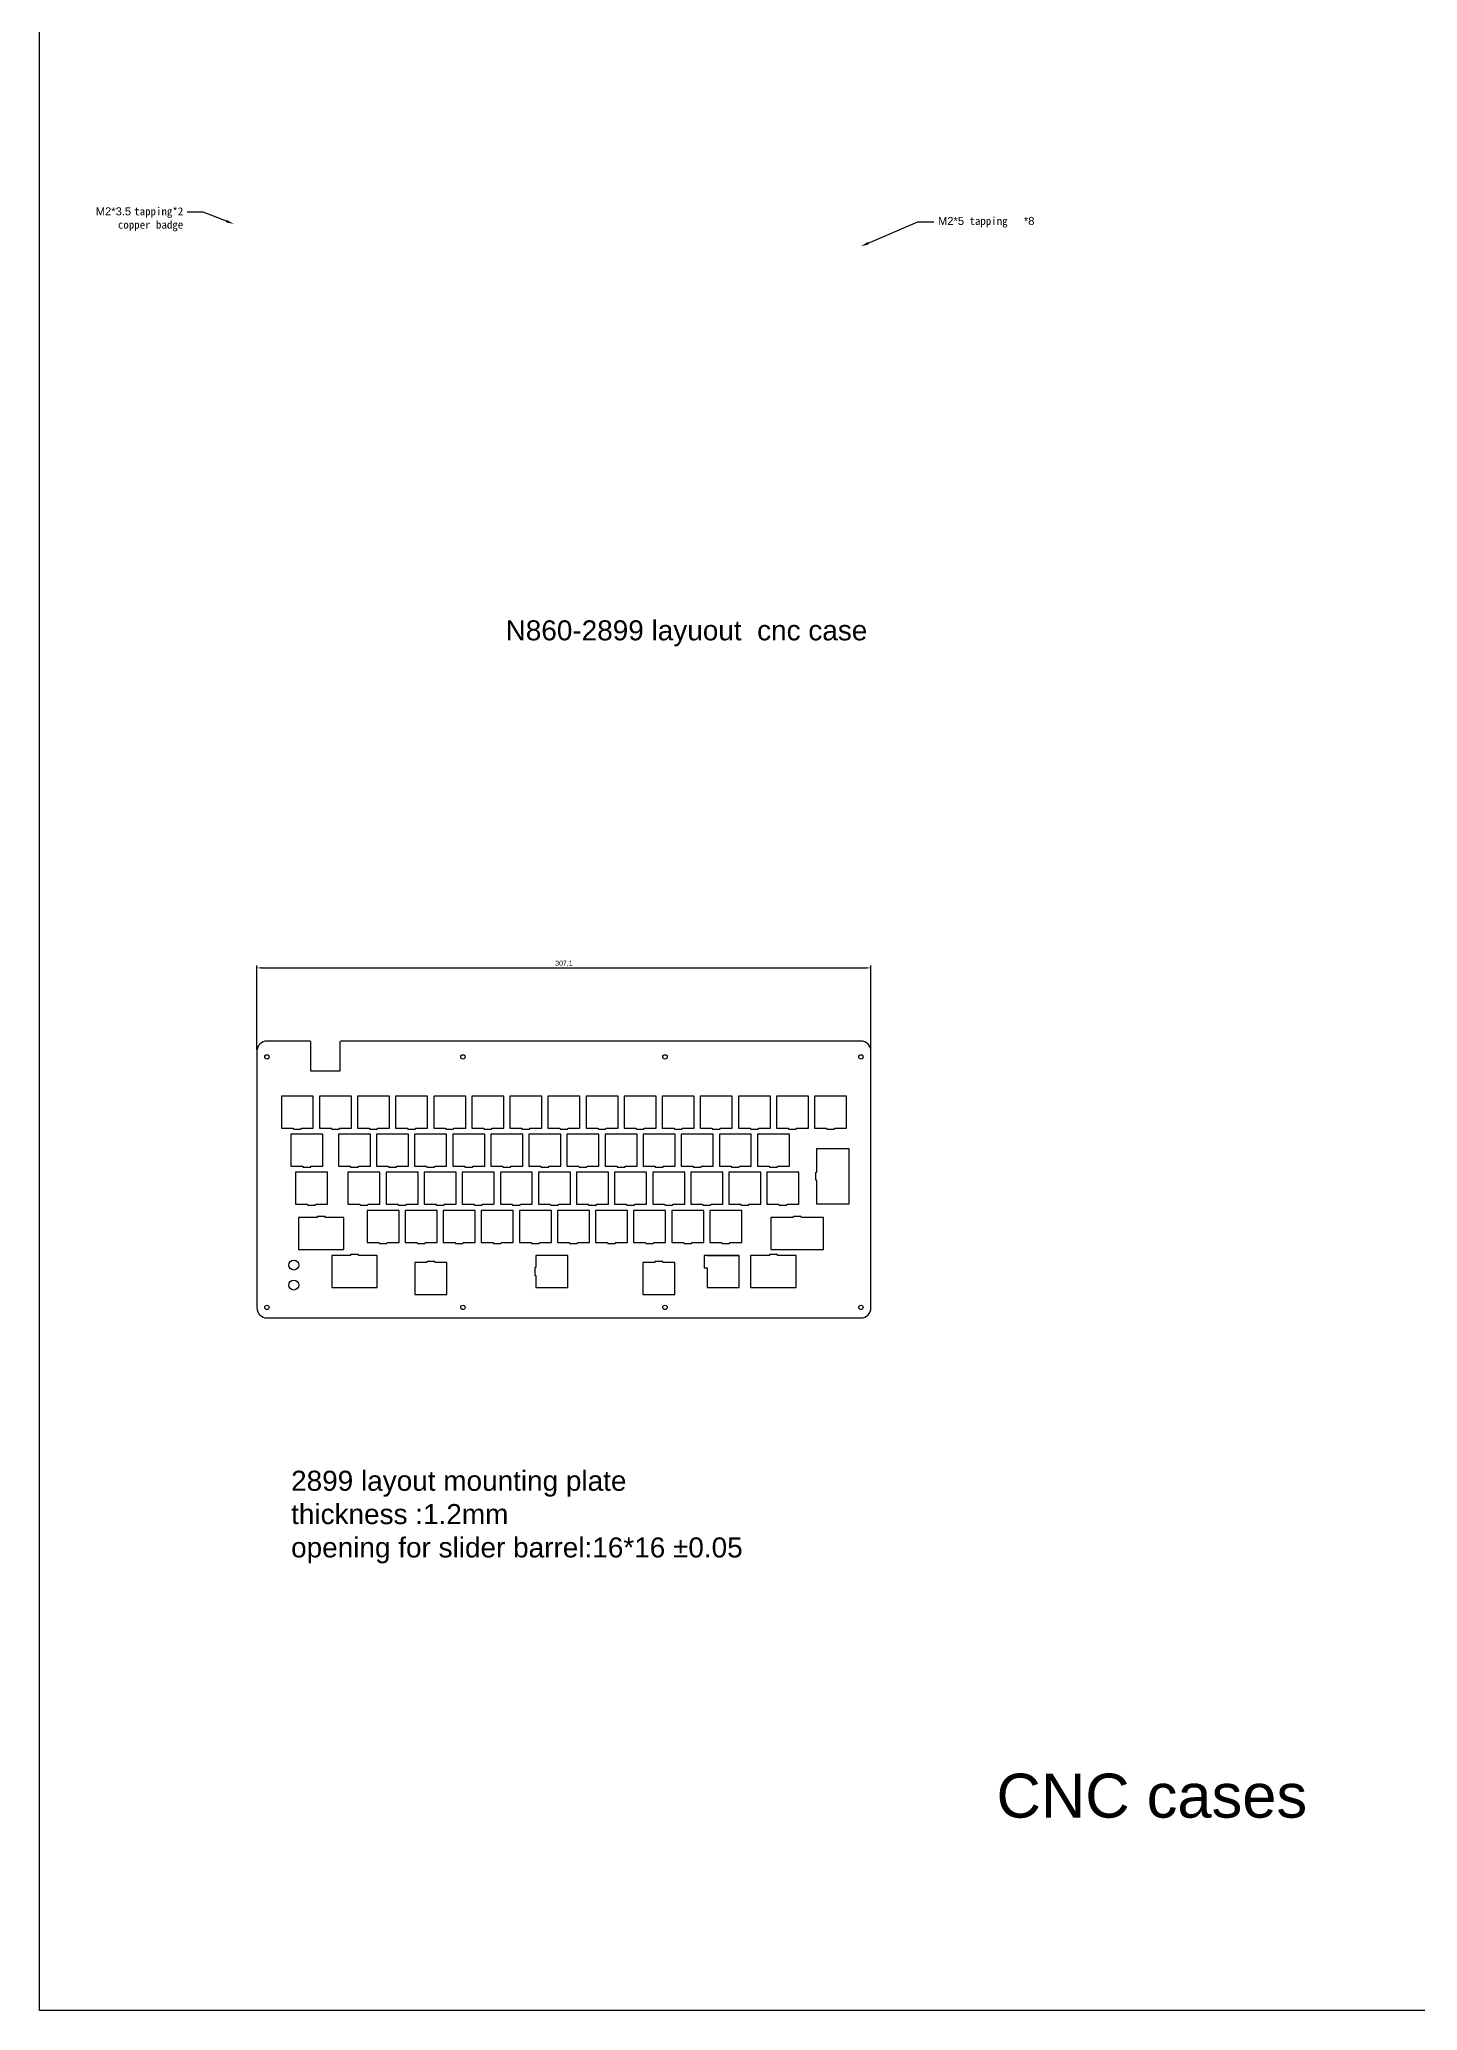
# Model space of a CAD drawing. Header units: millimetres. Extents: x -7565 to 5748, y -10126 to 3805.
# Drawn here: x -6985 to -6295, y -4218 to -3232 of the extents above; entities that cross this region are included whole.
import ezdxf
from ezdxf import colors
from ezdxf.entities.mleader import LeaderData, LeaderLine
from ezdxf.math import Vec2, Vec3

# ---------------------------------------------------------------- set-up
doc = ezdxf.new("R2010")
doc.units = ezdxf.units.MM
doc.layers.get('Defpoints').update_dxf_attribs({"color": 3})
doc.styles.add('Notes', font='arial.ttf', dxfattribs={"height": 3})
doc.styles.get("Standard").update_dxf_attribs({"font": 'arial.ttf'})
doc.dimstyles.new('Civil-Metric', dxfattribs={"dimtxt": 3, "dimasz": 3, "dimexe": 3, "dimexo": 1.5, "dimgap": 2, "dimtad": 1, "dimzin": 3, "dimdsep": 46, "dimtxsty": 'Standard', "dimcen": 3, "dimazin": 2, "dimtfac": 1, "dimtofl": 0, "dimtmove": 0, "dimatfit": 3, "dimfxl": 1, "dimfrac": 1, "dimtolj": 1, "dimtzin": 0, "dimarcsym": 0})
doc.dimstyles.new('ISO-25', dxfattribs={"dimtxt": 2.5, "dimasz": 2.5, "dimexe": 1.25, "dimexo": 0.625, "dimtad": 1, "dimtxsty": 'Standard', "dimcen": 2.5, "dimadec": 0, "dimazin": 0, "dimtfac": 1, "dimtmove": 0, "dimatfit": 3, "dimfxl": 1, "dimarcsym": 0})

# ---------------------------------------------------------------- blocks, each defined once
blk = doc.blocks.new('*D70')
at = {"layer": 'Defpoints', "color": 0, "lineweight": -2, "transparency": 16777216}
for p, q in [((-3638.83, -1947.83), (-3660.71, -1947.83)), ((-3657.71, -1950.83), (-3657.71, -2090.23)), ((-3638.83, -2093.23), (-3660.71, -2093.23)), ((-6875.7, -3737.6), (-6875.7, -3695.39)), ((-6568.6, -3737.6), (-6568.6, -3695.39)), ((-6873.2, -3696.64), (-6571.1, -3696.64))]:
    blk.add_line(p, q, dxfattribs=at)
at = {"layer": 'Defpoints', "color": 0, "transparency": 16777216}
for p in [(-3637.33, -1947.83), (-3657.71, -2093.23), (-3637.33, -2093.23), (-6568.6, -3696.64), (-6875.7, -3738.22), (-6568.6, -3738.22)]:
    blk.add_point(p, dxfattribs=at)
for points in [[(-3658.21, -1950.83), (-3657.21, -1950.83), (-3657.71, -1947.83)], [(-3658.21, -2090.23), (-3657.21, -2090.23), (-3657.71, -2093.23)], [(-6873.2, -3696.22), (-6873.2, -3697.05), (-6875.7, -3696.64)], [(-6571.1, -3696.22), (-6571.1, -3697.05), (-6568.6, -3696.64)]]:
    blk.add_solid(points, dxfattribs=at)
at = {"layer": 'Defpoints', "color": 0, "transparency": 16777216, "insert": (-3661.24, -2020.53), "char_height": 3, "attachment_point": 5, "rotation": 90}
blk.add_mtext('\\A1;145.40', dxfattribs=at)
at = {"layer": 'Defpoints', "color": 0, "transparency": 16777216, "insert": (-6722.15, -3694.51), "char_height": 2.5, "attachment_point": 5}
blk.add_mtext('307,1', dxfattribs=at)

msp = doc.modelspace()

# ---------------------------------------------------------------- linework, layer by layer
for points in [[(-6834.299, -3734.221), (-6834.299, -3748.221), (-6848.699, -3748.221), (-6848.699, -3734.221, 0.4142136), (-6849.699, -3733.221), (-6870.699, -3733.221, 0.4142136), (-6875.699, -3738.221), (-6875.699, -3866.621, 0.4142136), (-6870.699, -3871.621), (-6573.599, -3871.621, 0.4142136), (-6568.599, -3866.621), (-6568.599, -3738.221, 0.4142136), (-6573.599, -3733.221), (-6833.299, -3733.221, 0.4142136)], [(-6853.499, -3776.971), (-6853.499, -3776.971, -0.4142136), (-6853.249, -3776.721), (-6847.499, -3776.721), (-6847.499, -3760.721), (-6863.499, -3760.721), (-6863.499, -3776.721), (-6857.749, -3776.721, -0.4142136), (-6857.499, -3776.971), (-6857.499, -3776.971, 0.4142136), (-6857.249, -3777.221), (-6853.749, -3777.221, 0.4142136)], [(-6834.449, -3776.971), (-6834.449, -3776.971, -0.4142136), (-6834.199, -3776.721), (-6828.449, -3776.721), (-6828.449, -3760.721), (-6844.449, -3760.721), (-6844.449, -3776.721), (-6838.699, -3776.721, -0.4142136), (-6838.449, -3776.971), (-6838.449, -3776.971, 0.4142136), (-6838.199, -3777.221), (-6834.699, -3777.221, 0.4142136)], [(-6815.399, -3776.971), (-6815.399, -3776.971, -0.4142136), (-6815.149, -3776.721), (-6809.399, -3776.721), (-6809.399, -3760.721), (-6825.399, -3760.721), (-6825.399, -3776.721), (-6819.649, -3776.721, -0.4142136), (-6819.399, -3776.971), (-6819.399, -3776.971, 0.4142136), (-6819.149, -3777.221), (-6815.649, -3777.221, 0.4142136)], [(-6796.349, -3776.971), (-6796.349, -3776.971, -0.4142136), (-6796.099, -3776.721), (-6790.349, -3776.721), (-6790.349, -3760.721), (-6806.349, -3760.721), (-6806.349, -3776.721), (-6800.599, -3776.721, -0.4142136), (-6800.349, -3776.971), (-6800.349, -3776.971, 0.4142136), (-6800.099, -3777.221), (-6796.599, -3777.221, 0.4142136)], [(-6777.299, -3776.971), (-6777.299, -3776.971, -0.4142136), (-6777.049, -3776.721), (-6771.299, -3776.721), (-6771.299, -3760.721), (-6787.299, -3760.721), (-6787.299, -3776.721), (-6781.549, -3776.721, -0.4142136), (-6781.299, -3776.971), (-6781.299, -3776.971, 0.4142136), (-6781.049, -3777.221), (-6777.549, -3777.221, 0.4142136)], [(-6758.249, -3776.971), (-6758.249, -3776.971, -0.4142136), (-6757.999, -3776.721), (-6752.249, -3776.721), (-6752.249, -3760.721), (-6768.249, -3760.721), (-6768.249, -3776.721), (-6762.499, -3776.721, -0.4142136), (-6762.249, -3776.971), (-6762.249, -3776.971, 0.4142136), (-6761.999, -3777.221), (-6758.499, -3777.221, 0.4142136)], [(-6739.199, -3776.971), (-6739.199, -3776.971, -0.4142136), (-6738.949, -3776.721), (-6733.199, -3776.721), (-6733.199, -3760.721), (-6749.199, -3760.721), (-6749.199, -3776.721), (-6743.449, -3776.721, -0.4142136), (-6743.199, -3776.971), (-6743.199, -3776.971, 0.4142136), (-6742.949, -3777.221), (-6739.449, -3777.221, 0.4142136)], [(-6720.149, -3776.971), (-6720.149, -3776.971, -0.4142136), (-6719.899, -3776.721), (-6714.149, -3776.721), (-6714.149, -3760.721), (-6730.149, -3760.721), (-6730.149, -3776.721), (-6724.399, -3776.721, -0.4142136), (-6724.149, -3776.971), (-6724.149, -3776.971, 0.4142136), (-6723.899, -3777.221), (-6720.399, -3777.221, 0.4142136)], [(-6701.099, -3776.971), (-6701.099, -3776.971, -0.4142136), (-6700.849, -3776.721), (-6695.099, -3776.721), (-6695.099, -3760.721), (-6711.099, -3760.721), (-6711.099, -3776.721), (-6705.349, -3776.721, -0.4142136), (-6705.099, -3776.971), (-6705.099, -3776.971, 0.4142136), (-6704.849, -3777.221), (-6701.349, -3777.221, 0.4142136)], [(-6682.049, -3776.971), (-6682.049, -3776.971, -0.4142136), (-6681.799, -3776.721), (-6676.049, -3776.721), (-6676.049, -3760.721), (-6692.049, -3760.721), (-6692.049, -3776.721), (-6686.299, -3776.721, -0.4142136), (-6686.049, -3776.971), (-6686.049, -3776.971, 0.4142136), (-6685.799, -3777.221), (-6682.299, -3777.221, 0.4142136)], [(-6662.999, -3776.971), (-6662.999, -3776.971, -0.4142136), (-6662.749, -3776.721), (-6656.999, -3776.721), (-6656.999, -3760.721), (-6672.999, -3760.721), (-6672.999, -3776.721), (-6667.249, -3776.721, -0.4142136), (-6666.999, -3776.971), (-6666.999, -3776.971, 0.4142136), (-6666.749, -3777.221), (-6663.249, -3777.221, 0.4142136)], [(-6643.949, -3776.971), (-6643.949, -3776.971, -0.4142136), (-6643.699, -3776.721), (-6637.949, -3776.721), (-6637.949, -3760.721), (-6653.949, -3760.721), (-6653.949, -3776.721), (-6648.199, -3776.721, -0.4142136), (-6647.949, -3776.971), (-6647.949, -3776.971, 0.4142136), (-6647.699, -3777.221), (-6644.199, -3777.221, 0.4142136)], [(-6624.899, -3776.971), (-6624.899, -3776.971, -0.4142136), (-6624.649, -3776.721), (-6618.899, -3776.721), (-6618.899, -3760.721), (-6634.899, -3760.721), (-6634.899, -3776.721), (-6629.149, -3776.721, -0.4142136), (-6628.899, -3776.971), (-6628.899, -3776.971, 0.4142136), (-6628.649, -3777.221), (-6625.149, -3777.221, 0.4142136)], [(-6605.849, -3776.971), (-6605.849, -3776.971, -0.4142136), (-6605.599, -3776.721), (-6599.849, -3776.721), (-6599.849, -3760.721), (-6615.849, -3760.721), (-6615.849, -3776.721), (-6610.099, -3776.721, -0.4142136), (-6609.849, -3776.971), (-6609.849, -3776.971, 0.4142136), (-6609.599, -3777.221), (-6606.099, -3777.221, 0.4142136)], [(-6586.799, -3776.971), (-6586.799, -3776.971, -0.4142136), (-6586.549, -3776.721), (-6580.799, -3776.721), (-6580.799, -3760.721), (-6596.799, -3760.721), (-6596.799, -3776.721), (-6591.049, -3776.721, -0.4142136), (-6590.799, -3776.971), (-6590.799, -3776.971, 0.4142136), (-6590.549, -3777.221), (-6587.049, -3777.221, 0.4142136)], [(-6848.737, -3796.021), (-6848.737, -3796.021, -0.4142136), (-6848.487, -3795.771), (-6842.737, -3795.771), (-6842.737, -3779.771), (-6858.737, -3779.771), (-6858.737, -3795.771), (-6852.987, -3795.771, -0.4142136), (-6852.737, -3796.021), (-6852.737, -3796.021, 0.4142136), (-6852.487, -3796.271), (-6848.987, -3796.271, 0.4142136)], [(-6824.924, -3796.021), (-6824.924, -3796.021, -0.4142136), (-6824.674, -3795.771), (-6818.924, -3795.771), (-6818.924, -3779.771), (-6834.924, -3779.771), (-6834.924, -3795.771), (-6829.174, -3795.771, -0.4142136), (-6828.924, -3796.021), (-6828.924, -3796.021, 0.4142136), (-6828.674, -3796.271), (-6825.174, -3796.271, 0.4142136)], [(-6805.874, -3796.021), (-6805.874, -3796.021, -0.4142136), (-6805.624, -3795.771), (-6799.874, -3795.771), (-6799.874, -3779.771), (-6815.874, -3779.771), (-6815.874, -3795.771), (-6810.124, -3795.771, -0.4142136), (-6809.874, -3796.021), (-6809.874, -3796.021, 0.4142136), (-6809.624, -3796.271), (-6806.124, -3796.271, 0.4142136)], [(-6786.824, -3796.021), (-6786.824, -3796.021, -0.4142136), (-6786.574, -3795.771), (-6780.824, -3795.771), (-6780.824, -3779.771), (-6796.824, -3779.771), (-6796.824, -3795.771), (-6791.074, -3795.771, -0.4142136), (-6790.824, -3796.021), (-6790.824, -3796.021, 0.4142136), (-6790.574, -3796.271), (-6787.074, -3796.271, 0.4142136)], [(-6767.774, -3796.021), (-6767.774, -3796.021, -0.4142136), (-6767.524, -3795.771), (-6761.774, -3795.771), (-6761.774, -3779.771), (-6777.774, -3779.771), (-6777.774, -3795.771), (-6772.024, -3795.771, -0.4142136), (-6771.774, -3796.021), (-6771.774, -3796.021, 0.4142136), (-6771.524, -3796.271), (-6768.024, -3796.271, 0.4142136)], [(-6748.724, -3796.021), (-6748.724, -3796.021, -0.4142136), (-6748.474, -3795.771), (-6742.724, -3795.771), (-6742.724, -3779.771), (-6758.724, -3779.771), (-6758.724, -3795.771), (-6752.974, -3795.771, -0.4142136), (-6752.724, -3796.021), (-6752.724, -3796.021, 0.4142136), (-6752.474, -3796.271), (-6748.974, -3796.271, 0.4142136)], [(-6729.674, -3796.021), (-6729.674, -3796.021, -0.4142136), (-6729.424, -3795.771), (-6723.674, -3795.771), (-6723.674, -3779.771), (-6739.674, -3779.771), (-6739.674, -3795.771), (-6733.924, -3795.771, -0.4142136), (-6733.674, -3796.021), (-6733.674, -3796.021, 0.4142136), (-6733.424, -3796.271), (-6729.924, -3796.271, 0.4142136)], [(-6710.624, -3796.021), (-6710.624, -3796.021, -0.4142136), (-6710.374, -3795.771), (-6704.624, -3795.771), (-6704.624, -3779.771), (-6720.624, -3779.771), (-6720.624, -3795.771), (-6714.874, -3795.771, -0.4142136), (-6714.624, -3796.021), (-6714.624, -3796.021, 0.4142136), (-6714.374, -3796.271), (-6710.874, -3796.271, 0.4142136)], [(-6691.574, -3796.021), (-6691.574, -3796.021, -0.4142136), (-6691.324, -3795.771), (-6685.574, -3795.771), (-6685.574, -3779.771), (-6701.574, -3779.771), (-6701.574, -3795.771), (-6695.824, -3795.771, -0.4142136), (-6695.574, -3796.021), (-6695.574, -3796.021, 0.4142136), (-6695.324, -3796.271), (-6691.824, -3796.271, 0.4142136)], [(-6672.524, -3796.021), (-6672.524, -3796.021, -0.4142136), (-6672.274, -3795.771), (-6666.524, -3795.771), (-6666.524, -3779.771), (-6682.524, -3779.771), (-6682.524, -3795.771), (-6676.774, -3795.771, -0.4142136), (-6676.524, -3796.021), (-6676.524, -3796.021, 0.4142136), (-6676.274, -3796.271), (-6672.774, -3796.271, 0.4142136)], [(-6653.474, -3796.021), (-6653.474, -3796.021, -0.4142136), (-6653.224, -3795.771), (-6647.474, -3795.771), (-6647.474, -3779.771), (-6663.474, -3779.771), (-6663.474, -3795.771), (-6657.724, -3795.771, -0.4142136), (-6657.474, -3796.021), (-6657.474, -3796.021, 0.4142136), (-6657.224, -3796.271), (-6653.724, -3796.271, 0.4142136)], [(-6634.424, -3796.021), (-6634.424, -3796.021, -0.4142136), (-6634.174, -3795.771), (-6628.424, -3795.771), (-6628.424, -3779.771), (-6644.424, -3779.771), (-6644.424, -3795.771), (-6638.674, -3795.771, -0.4142136), (-6638.424, -3796.021), (-6638.424, -3796.021, 0.4142136), (-6638.174, -3796.271), (-6634.674, -3796.271, 0.4142136)], [(-6615.374, -3796.021), (-6615.374, -3796.021, -0.4142136), (-6615.124, -3795.771), (-6609.374, -3795.771), (-6609.374, -3779.771), (-6625.374, -3779.771), (-6625.374, -3795.771), (-6619.624, -3795.771, -0.4142136), (-6619.374, -3796.021), (-6619.374, -3796.021, 0.4142136), (-6619.124, -3796.271), (-6615.624, -3796.271, 0.4142136)], [(-6595.931, -3798.796), (-6595.931, -3798.796, 0.4142136), (-6595.681, -3798.546), (-6595.681, -3792.796), (-6595.681, -3786.871), (-6591.181, -3786.871), (-6579.681, -3786.871), (-6579.681, -3792.796), (-6579.681, -3808.796), (-6579.681, -3814.721), (-6591.181, -3814.721), (-6595.681, -3814.721), (-6595.681, -3808.796), (-6595.681, -3803.046, 0.4142136), (-6595.931, -3802.796), (-6595.931, -3802.796, -0.4142136), (-6596.181, -3802.546), (-6596.181, -3799.046, -0.4142136)], [(-6846.356, -3815.071), (-6846.356, -3815.071, -0.4142136), (-6846.106, -3814.821), (-6840.356, -3814.821), (-6840.356, -3798.821), (-6856.356, -3798.821), (-6856.356, -3814.821), (-6850.606, -3814.821, -0.4142136), (-6850.356, -3815.071), (-6850.356, -3815.071, 0.4142136), (-6850.106, -3815.321), (-6846.606, -3815.321, 0.4142136)], [(-6820.162, -3815.071), (-6820.162, -3815.071, -0.4142136), (-6819.912, -3814.821), (-6814.162, -3814.821), (-6814.162, -3798.821), (-6830.162, -3798.821), (-6830.162, -3814.821), (-6824.412, -3814.821, -0.4142136), (-6824.162, -3815.071), (-6824.162, -3815.071, 0.4142136), (-6823.912, -3815.321), (-6820.412, -3815.321, 0.4142136)], [(-6801.112, -3815.071), (-6801.112, -3815.071, -0.4142136), (-6800.862, -3814.821), (-6795.112, -3814.821), (-6795.112, -3798.821), (-6811.112, -3798.821), (-6811.112, -3814.821), (-6805.362, -3814.821, -0.4142136), (-6805.112, -3815.071), (-6805.112, -3815.071, 0.4142136), (-6804.862, -3815.321), (-6801.362, -3815.321, 0.4142136)], [(-6782.062, -3815.071), (-6782.062, -3815.071, -0.4142136), (-6781.812, -3814.821), (-6776.062, -3814.821), (-6776.062, -3798.821), (-6792.062, -3798.821), (-6792.062, -3814.821), (-6786.312, -3814.821, -0.4142136), (-6786.062, -3815.071), (-6786.062, -3815.071, 0.4142136), (-6785.812, -3815.321), (-6782.312, -3815.321, 0.4142136)], [(-6763.012, -3815.071), (-6763.012, -3815.071, -0.4142136), (-6762.762, -3814.821), (-6757.012, -3814.821), (-6757.012, -3798.821), (-6773.012, -3798.821), (-6773.012, -3814.821), (-6767.262, -3814.821, -0.4142136), (-6767.012, -3815.071), (-6767.012, -3815.071, 0.4142136), (-6766.762, -3815.321), (-6763.262, -3815.321, 0.4142136)], [(-6743.962, -3815.071), (-6743.962, -3815.071, -0.4142136), (-6743.712, -3814.821), (-6737.962, -3814.821), (-6737.962, -3798.821), (-6753.962, -3798.821), (-6753.962, -3814.821), (-6748.212, -3814.821, -0.4142136), (-6747.962, -3815.071), (-6747.962, -3815.071, 0.4142136), (-6747.712, -3815.321), (-6744.212, -3815.321, 0.4142136)], [(-6724.912, -3815.071), (-6724.912, -3815.071, -0.4142136), (-6724.662, -3814.821), (-6718.912, -3814.821), (-6718.912, -3798.821), (-6734.912, -3798.821), (-6734.912, -3814.821), (-6729.162, -3814.821, -0.4142136), (-6728.912, -3815.071), (-6728.912, -3815.071, 0.4142136), (-6728.662, -3815.321), (-6725.162, -3815.321, 0.4142136)], [(-6705.862, -3815.071), (-6705.862, -3815.071, -0.4142136), (-6705.612, -3814.821), (-6699.862, -3814.821), (-6699.862, -3798.821), (-6715.862, -3798.821), (-6715.862, -3814.821), (-6710.112, -3814.821, -0.4142136), (-6709.862, -3815.071), (-6709.862, -3815.071, 0.4142136), (-6709.612, -3815.321), (-6706.112, -3815.321, 0.4142136)], [(-6686.812, -3815.071), (-6686.812, -3815.071, -0.4142136), (-6686.562, -3814.821), (-6680.812, -3814.821), (-6680.812, -3798.821), (-6696.812, -3798.821), (-6696.812, -3814.821), (-6691.062, -3814.821, -0.4142136), (-6690.812, -3815.071), (-6690.812, -3815.071, 0.4142136), (-6690.562, -3815.321), (-6687.062, -3815.321, 0.4142136)], [(-6667.762, -3815.071), (-6667.762, -3815.071, -0.4142136), (-6667.512, -3814.821), (-6661.762, -3814.821), (-6661.762, -3798.821), (-6677.762, -3798.821), (-6677.762, -3814.821), (-6672.012, -3814.821, -0.4142136), (-6671.762, -3815.071), (-6671.762, -3815.071, 0.4142136), (-6671.512, -3815.321), (-6668.012, -3815.321, 0.4142136)], [(-6648.712, -3815.071), (-6648.712, -3815.071, -0.4142136), (-6648.462, -3814.821), (-6642.712, -3814.821), (-6642.712, -3798.821), (-6658.712, -3798.821), (-6658.712, -3814.821), (-6652.962, -3814.821, -0.4142136), (-6652.712, -3815.071), (-6652.712, -3815.071, 0.4142136), (-6652.462, -3815.321), (-6648.962, -3815.321, 0.4142136)], [(-6629.662, -3815.071), (-6629.662, -3815.071, -0.4142136), (-6629.412, -3814.821), (-6623.662, -3814.821), (-6623.662, -3798.821), (-6639.662, -3798.821), (-6639.662, -3814.821), (-6633.912, -3814.821, -0.4142136), (-6633.662, -3815.071), (-6633.662, -3815.071, 0.4142136), (-6633.412, -3815.321), (-6629.912, -3815.321, 0.4142136)], [(-6610.612, -3815.071), (-6610.612, -3815.071, -0.4142136), (-6610.362, -3814.821), (-6604.612, -3814.821), (-6604.612, -3798.821), (-6620.612, -3798.821), (-6620.612, -3814.821), (-6614.862, -3814.821, -0.4142136), (-6614.612, -3815.071), (-6614.612, -3815.071, 0.4142136), (-6614.362, -3815.321), (-6610.862, -3815.321, 0.4142136)], [(-6810.637, -3834.121), (-6810.637, -3834.121, -0.4142136), (-6810.387, -3833.871), (-6804.637, -3833.871), (-6804.637, -3817.871), (-6820.637, -3817.871), (-6820.637, -3833.871), (-6814.887, -3833.871, -0.4142136), (-6814.637, -3834.121), (-6814.637, -3834.121, 0.4142136), (-6814.387, -3834.371), (-6810.887, -3834.371, 0.4142136)], [(-6791.587, -3834.121), (-6791.587, -3834.121, -0.4142136), (-6791.337, -3833.871), (-6785.587, -3833.871), (-6785.587, -3817.871), (-6801.587, -3817.871), (-6801.587, -3833.871), (-6795.837, -3833.871, -0.4142136), (-6795.587, -3834.121), (-6795.587, -3834.121, 0.4142136), (-6795.337, -3834.371), (-6791.837, -3834.371, 0.4142136)], [(-6772.537, -3834.121), (-6772.537, -3834.121, -0.4142136), (-6772.287, -3833.871), (-6766.537, -3833.871), (-6766.537, -3817.871), (-6782.537, -3817.871), (-6782.537, -3833.871), (-6776.787, -3833.871, -0.4142136), (-6776.537, -3834.121), (-6776.537, -3834.121, 0.4142136), (-6776.287, -3834.371), (-6772.787, -3834.371, 0.4142136)], [(-6753.487, -3834.121), (-6753.487, -3834.121, -0.4142136), (-6753.237, -3833.871), (-6747.487, -3833.871), (-6747.487, -3817.871), (-6763.487, -3817.871), (-6763.487, -3833.871), (-6757.737, -3833.871, -0.4142136), (-6757.487, -3834.121), (-6757.487, -3834.121, 0.4142136), (-6757.237, -3834.371), (-6753.737, -3834.371, 0.4142136)], [(-6734.437, -3834.121), (-6734.437, -3834.121, -0.4142136), (-6734.187, -3833.871), (-6728.437, -3833.871), (-6728.437, -3817.871), (-6744.437, -3817.871), (-6744.437, -3833.871), (-6738.687, -3833.871, -0.4142136), (-6738.437, -3834.121), (-6738.437, -3834.121, 0.4142136), (-6738.187, -3834.371), (-6734.687, -3834.371, 0.4142136)], [(-6715.387, -3834.121), (-6715.387, -3834.121, -0.4142136), (-6715.137, -3833.871), (-6709.387, -3833.871), (-6709.387, -3817.871), (-6725.387, -3817.871), (-6725.387, -3833.871), (-6719.637, -3833.871, -0.4142136), (-6719.387, -3834.121), (-6719.387, -3834.121, 0.4142136), (-6719.137, -3834.371), (-6715.637, -3834.371, 0.4142136)], [(-6696.337, -3834.121), (-6696.337, -3834.121, -0.4142136), (-6696.087, -3833.871), (-6690.337, -3833.871), (-6690.337, -3817.871), (-6706.337, -3817.871), (-6706.337, -3833.871), (-6700.587, -3833.871, -0.4142136), (-6700.337, -3834.121), (-6700.337, -3834.121, 0.4142136), (-6700.087, -3834.371), (-6696.587, -3834.371, 0.4142136)], [(-6677.287, -3834.121), (-6677.287, -3834.121, -0.4142136), (-6677.037, -3833.871), (-6671.287, -3833.871), (-6671.287, -3817.871), (-6687.287, -3817.871), (-6687.287, -3833.871), (-6681.537, -3833.871, -0.4142136), (-6681.287, -3834.121), (-6681.287, -3834.121, 0.4142136), (-6681.037, -3834.371), (-6677.537, -3834.371, 0.4142136)], [(-6658.237, -3834.121), (-6658.237, -3834.121, -0.4142136), (-6657.987, -3833.871), (-6652.237, -3833.871), (-6652.237, -3817.871), (-6668.237, -3817.871), (-6668.237, -3833.871), (-6662.487, -3833.871, -0.4142136), (-6662.237, -3834.121), (-6662.237, -3834.121, 0.4142136), (-6661.987, -3834.371), (-6658.487, -3834.371, 0.4142136)], [(-6639.187, -3834.121), (-6639.187, -3834.121, -0.4142136), (-6638.937, -3833.871), (-6633.187, -3833.871), (-6633.187, -3817.871), (-6649.187, -3817.871), (-6649.187, -3833.871), (-6643.437, -3833.871, -0.4142136), (-6643.187, -3834.121), (-6643.187, -3834.121, 0.4142136), (-6642.937, -3834.371), (-6639.437, -3834.371, 0.4142136)], [(-6607.718, -3821.371), (-6618.668, -3821.371), (-6618.668, -3837.371), (-6592.268, -3837.371), (-6592.268, -3821.371), (-6603.218, -3821.371, -0.4142136), (-6603.468, -3821.121), (-6603.468, -3821.121, 0.4142136), (-6603.718, -3820.871), (-6607.218, -3820.871, 0.4142136), (-6607.468, -3821.121), (-6607.468, -3821.121, -0.4142136)], [(-6790.674, -3843.671), (-6790.674, -3843.671, -0.4142136), (-6790.924, -3843.921), (-6796.674, -3843.921), (-6796.674, -3859.921), (-6780.674, -3859.921), (-6780.674, -3843.921), (-6786.424, -3843.921, -0.4142136), (-6786.674, -3843.671), (-6786.674, -3843.671, 0.4142136), (-6786.924, -3843.421), (-6790.424, -3843.421, 0.4142136)], [(-6736.424, -3850.421), (-6736.424, -3850.421, -0.4142136), (-6736.174, -3850.671), (-6736.174, -3856.421), (-6720.174, -3856.421), (-6720.174, -3840.421), (-6736.174, -3840.421), (-6736.174, -3846.171, -0.4142136), (-6736.424, -3846.421), (-6736.424, -3846.421, 0.4142136), (-6736.674, -3846.671), (-6736.674, -3850.171, 0.4142136)], [(-6676.674, -3843.671), (-6676.674, -3843.671, -0.4142136), (-6676.924, -3843.921), (-6682.674, -3843.921), (-6682.674, -3859.921), (-6666.674, -3859.921), (-6666.674, -3843.921), (-6672.424, -3843.921, -0.4142136), (-6672.674, -3843.671), (-6672.674, -3843.671, 0.4142136), (-6672.924, -3843.421), (-6676.424, -3843.421, 0.4142136)]]:
    msp.add_lwpolyline(points, format="xyb", close=True)
for points in [[(-6845.593, -3821.371), (-6854.993, -3821.371), (-6854.993, -3837.371), (-6832.193, -3837.371), (-6832.193, -3821.371), (-6841.593, -3821.371), (-6841.593, -3820.871), (-6845.593, -3820.871)], [(-6828.924, -3840.421), (-6838.324, -3840.421), (-6838.324, -3856.421), (-6815.524, -3856.421), (-6815.524, -3840.421), (-6824.924, -3840.421), (-6824.924, -3839.921), (-6828.924, -3839.921)], [(-6619.374, -3840.421), (-6628.774, -3840.421), (-6628.774, -3856.421), (-6605.974, -3856.421), (-6605.974, -3840.421), (-6615.374, -3840.421), (-6615.374, -3839.921), (-6619.374, -3839.921)]]:
    msp.add_lwpolyline(points, close=True)
msp.add_lwpolyline([(-6650.449, -3840.421), (-6634.449, -3840.421), (-6651.949, -3840.421), (-6651.949, -3846.621), (-6650.449, -3846.621), (-6650.449, -3856.421), (-6634.449, -3856.421), (-6634.449, -3840.421)])
for centre, radius in [((-6870.699, -3741.121), 1.1), ((-6772.699, -3741.121), 1.1), ((-6671.599, -3741.121), 1.1), ((-6573.599, -3741.121), 1.1), ((-6857.274, -3845.196), 2.5), ((-6857.274, -3855.196), 2.5), ((-6870.699, -3866.371), 1.1), ((-6772.699, -3866.371), 1.1), ((-6671.599, -3866.371), 1.1), ((-6573.599, -3866.371), 1.1)]:
    msp.add_circle(centre, radius)
at = {"layer": 'Defpoints'}
msp.add_lwpolyline([(-6984.504, -3057.664), (-5813.124, -3057.664), (-5813.124, -4217.942), (-6984.504, -4217.942)], close=True, dxfattribs=at)

# ---------------------------------------------------------------- texts
at = {"layer": 'Defpoints', "char_height": 10, "attachment_point": 1}
for s, width, insert in [('N860-2899 layuout  cnc case', 202.99459, (-6751.324, -3522.864)), ('2899 layout mounting plate\\Pthickness :1.2mm\\Popening for slider barrel:16*16 ±0.05', 267.83971, (-6858.61, -3948.041))]:
    msp.add_mtext_dynamic_manual_height_columns(s, width=width, gutter_width=12.5, heights=[0], dxfattribs=dict(at, insert=insert))
at = {"layer": 'Defpoints', "insert": (-6505.793, -4099.493), "char_height": 22, "attachment_point": 1, "style": 'Notes'}
msp.add_mtext_dynamic_manual_height_columns('CNC cases', width=358.21463, gutter_width=15, heights=[0], dxfattribs=at)

# ---------------------------------------------------------------- dimensions: what is measured, and where the dimension line sits
at = {"layer": 'Defpoints'}
for base, p1, p2, angle, dimstyle, middle in [((-3657.711, -2093.231), (-3637.334, -1947.831), (-3637.334, -2093.231), 90, 'Civil-Metric', (-3661.242, -2020.531)), ((-6568.599, -3696.636), (-6875.699, -3738.221), (-6568.599, -3738.221), 180, 'ISO-25', (-6722.149, -3694.509))]:
    dim = msp.add_linear_dim(base=base, p1=p1, p2=p2, angle=angle, dimstyle=dimstyle, dxfattribs=at)
    dim.commit()
    dim.dimension.update_dxf_attribs({"geometry": '*D70', "text_midpoint": middle})

# ---------------------------------------------------------------- leaders
ml = msp.add_multileader_mtext('Standard', dxfattribs=at)
ml.set_content('M2*3.5 {\\fSimSun|b0|i0|c134|p2;tapping*2\\Pcopper badge}', color=256)
ml.set_leader_properties()
ml.build(insert=Vec2(0, 0))
ctx = ml.context
ctx.base_point, ctx.plane_origin = Vec3(-6958.813, -3318.753, 3), Vec3(-6887.274, -3324.696, 3)
ctx.text_align_type = 2
notes = []
notes.append((ctx, [(0, (1, 1, 0), (-6902.584, -3318.753, 3), (-1, 0), 8, [(0, [(-6887.274, -3324.696, 3)], 0, [])])]))
ctx.mtext.insert, ctx.mtext.alignment, ctx.mtext.flow_direction = Vec3(-6912.584, -3316.373, 3), 3, 5
ml = msp.add_multileader_mtext('Standard', dxfattribs=at)
ml.set_content('M2*5{\\fSimSun|b0|i0|c134|p2; tapping   }*8', color=256)
ml.set_leader_properties()
ml.build(insert=Vec2(0, 0))
ctx = ml.context
ctx.base_point, ctx.plane_origin = Vec3(-6537.061, -3323.545), Vec3(-6573.599, -3335.871)
notes.append((ctx, [(0, (1, 1, 0), (-6545.061, -3323.545), (1, 0), 8, [(0, [(-6573.599, -3335.871)], 0, [])])]))
ctx.mtext.insert, ctx.mtext.flow_direction = Vec3(-6535.061, -3321.165), 5
for ctx, leaders in notes:
    for number, flags, end, landing, length, lines in leaders:
        leader = LeaderData()
        leader.index, (leader.has_last_leader_line, leader.has_dogleg_vector, leader.attachment_direction) = number, flags
        leader.last_leader_point, leader.dogleg_vector, leader.dogleg_length = Vec3(end), Vec3(landing), length
        for number, points, colour, breaks in lines:
            line = LeaderLine()
            line.index, line.vertices, line.color, line.breaks = number, Vec3.list(points), colors.encode_raw_color(colour), breaks
            leader.lines.append(line)
        ctx.leaders.append(leader)

doc.saveas('drawing.dxf')
